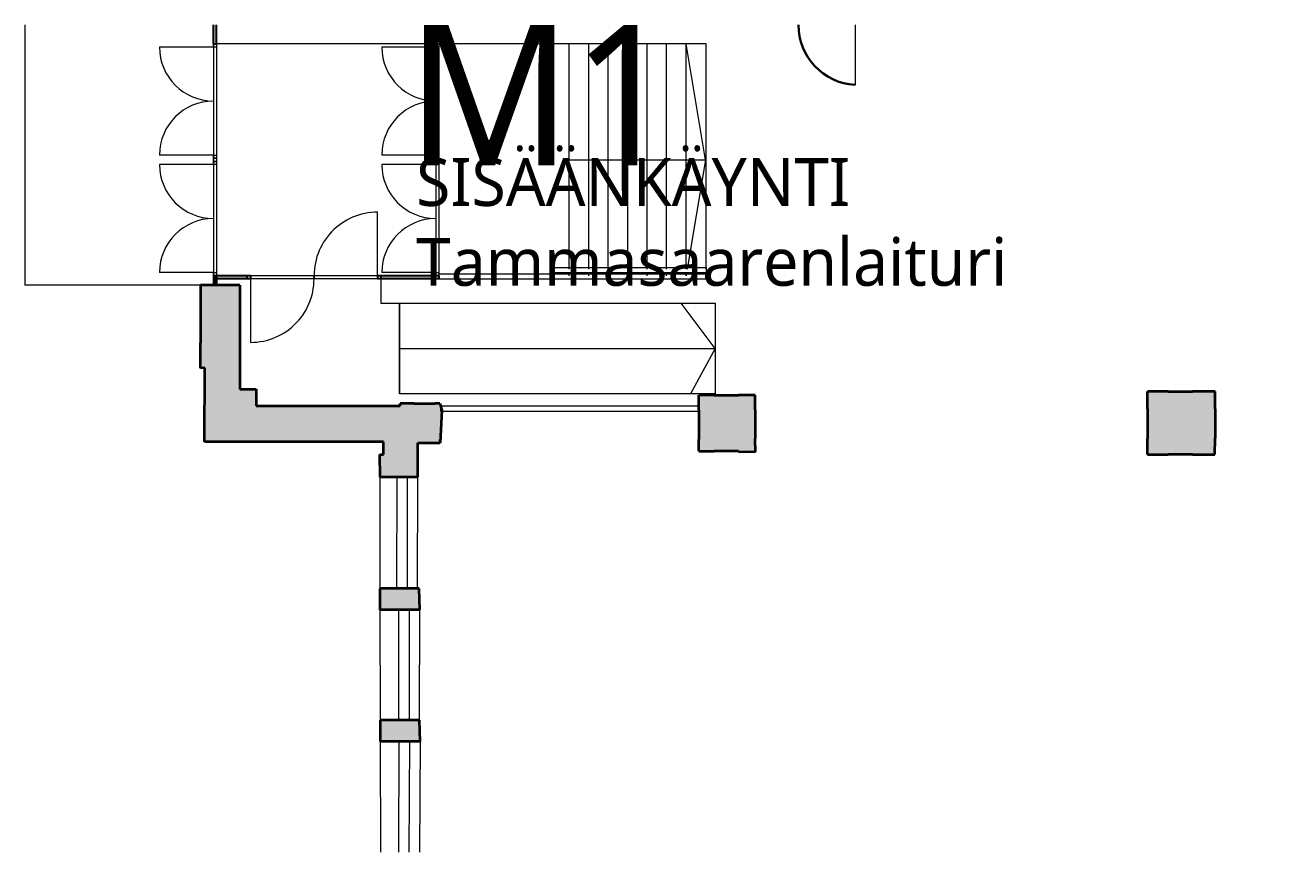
# Model space of a CAD drawing. Header units: millimetres. Extents: x -2569 to 735611, y -420503 to 265310.
# Drawn here: x 307679 to 327153, y 20561 to 33519 of the extents above; entities that cross this region are included whole.
import ezdxf

# ---------------------------------------------------------------- set-up
doc = ezdxf.new("R2010")
doc.units = ezdxf.units.MM
for name, color, linetype, lineweight in [('02 IKKUNAT', 130, 'Continuous', 13), ('02 KAIDE', 6, 'Continuous', 13), ('02 KANTAVA', 24, 'Continuous', 35), ('02 KANTAVA _väri', 2, 'Continuous', 35), ('02 OVET', 5, 'Continuous', 13), ('02 RAMPPI', 140, 'Continuous', 13), ('02 RAPUT_HISSI', 1, 'Continuous', 5), ('02 SEINALINJA', 151, 'Continuous', 13), ('02 VÄLISEINÄ', 21, 'Continuous', 25), ('02 VÄLISEINÄ _väri', 21, 'Continuous', 25), ('03 Rappukirjain Tapahtumatila', 1, 'Continuous', 18)]:
    doc.layers.add(name, color=color, linetype=linetype, lineweight=lineweight)
doc.layers.add('03 TEKSTIT', color=7, linetype='Continuous')
doc.styles.get("Standard").update_dxf_attribs({"font": ''})
doc.styles.get('Standard').set_extended_font_data('Roboto')

msp = doc.modelspace()

# ---------------------------------------------------------------- hatches: boundary and pattern name
at = {"layer": '02 KANTAVA _väri'}
h = msp.add_hatch(color=256, dxfattribs=at)
h.dxf.hatch_style = 1
h.paths.add_polyline_path([(314175, 27589), (313768, 27589), (313551, 27589), (313551, 27552), (311301, 27552), (311301, 27812), (311041, 27812), (311041, 29442), (310430, 29442), (310430, 28540), (310430, 28140), (310495, 28147), (310489, 26986), (313293, 26990), (313293, 26790), (313236, 26790), (313237, 26432), (313829, 26432), (313829, 26971), (314178, 26974), (314205, 27481)])
msp.add_hatch(color=256, dxfattribs=at).paths.add_polyline_path([(319110, 27491), (319110, 27718), (318847, 27718), (318467, 27718), (318227, 27718), (318227, 27490), (318227, 27025), (318227, 26842), (318467, 26839), (318847, 26839), (318847, 26835), (319112, 26833), (319111, 27035)])
h = msp.add_hatch(color=256, dxfattribs=at)
h.paths.add_polyline_path([(333371, 27527), (333370, 27789), (333068, 27789), (332688, 27789), (332372, 27789), (332372, 27524), (332372, 27064), (332372, 26795), (332686, 26792), (333066, 26790), (333373, 26787), (333372, 27067)])
h.paths.add_polyline_path([(340508, 27547), (340505, 27788), (340222, 27788), (339722, 27788), (339440, 27788), (339440, 27544), (339440, 27084), (339440, 26794), (339720, 26793), (340220, 26790), (340518, 26788), (340514, 27087)])
h.paths.add_polyline_path([(347576, 27567), (347576, 27811), (347257, 27811), (346877, 27811), (346569, 27811), (346569, 27564), (346569, 27104), (346569, 26820), (346875, 26817), (347255, 26812), (347575, 26809), (347576, 27107)])
h.paths.add_polyline_path([(326308, 27507), (326309, 27776), (325952, 27776), (325572, 27776), (325248, 27776), (325248, 27504), (325248, 27040), (325248, 26788), (325572, 26789), (325952, 26789), (326306, 26791), (326307, 27044)])
h = msp.add_hatch(color=256, dxfattribs=at)
h.dxf.hatch_style = 1
h.paths.add_polyline_path([(313849, 24692), (313240, 24692), (313241, 24354), (313859, 24354)])
h = msp.add_hatch(color=256, dxfattribs=at)
h.dxf.hatch_style = 1
h.paths.add_polyline_path([(313856, 22629), (313244, 22629), (313245, 22294), (313864, 22294)])
at = {"layer": '02 VÄLISEINÄ _väri'}
h = msp.add_hatch(color=256, dxfattribs=at)
h.dxf.hatch_style = 1
h.paths.add_polyline_path([(310680, 33520), (310630, 33520), (310630, 33220), (310680, 33220)])
h = msp.add_hatch(color=256, dxfattribs=at)
h.dxf.hatch_style = 1
h.paths.add_polyline_path([(310680, 29590), (310630, 29590), (310630, 29442), (310680, 29442)])
h = msp.add_hatch(color=256, dxfattribs=at)
h.dxf.hatch_style = 1
h.paths.add_polyline_path([(311160, 29590), (310680, 29590), (310680, 29590), (310680, 29540), (311160, 29540)])
h = msp.add_hatch(color=256, dxfattribs=at)
h.dxf.hatch_style = 1
h.paths.add_polyline_path([(314160, 29590), (313250, 29590), (313250, 29540), (314159, 29540)])

# ---------------------------------------------------------------- linework, layer by layer
at = {"layer": '02 IKKUNAT', "linetype": 'Continuous'}
for p, q in [((313499, 26433), (313496, 24692)), ((313664, 26433), (313661, 24692)), ((313529, 24354), (313526, 22630)), ((313694, 24354), (313691, 22630)), ((313534, 22295), (313524, 20561)), ((313699, 22295), (313689, 20561))]:
    msp.add_line(p, q, dxfattribs=at)
at = {"layer": '02 KAIDE', "ltscale": 50}
for p, q in [((314160, 29620), (318332, 29620)), ((314160, 29540), (314160, 29620)), ((315900, 29720), (318343, 29720)), ((315900, 29640), (315900, 29720)), ((315900, 29640), (318343, 29640)), ((318332, 29620), (318332, 29540)), ((318343, 29720), (318343, 29640)), ((314160, 29540), (318332, 29540)), ((318227, 27544), (318227, 27464))]:
    msp.add_line(p, q, dxfattribs=at)
at = {"layer": '02 KAIDE'}
for p, q in [((314187, 27464), (314187, 27544)), ((318227, 27544), (314187, 27544)), ((318227, 27464), (314187, 27464))]:
    msp.add_line(p, q, dxfattribs=at)
at = {"layer": '02 KANTAVA'}
for p, q in [((310430, 29442), (310430, 28540)), ((311041, 29442), (310430, 29442)), ((310430, 29442), (310430, 28540)), ((311041, 29442), (310430, 29442)), ((310430, 29442), (310430, 28540)), ((311041, 29442), (310430, 29442)), ((310430, 29442), (310430, 28540)), ((311041, 29442), (310430, 29442)), ((310430, 29442), (310430, 28540)), ((311041, 29442), (310430, 29442)), ((311041, 29442), (311041, 27812)), ((311041, 29442), (311041, 27812)), ((311041, 29442), (311041, 27812)), ((311041, 29442), (311041, 27812)), ((311041, 29442), (311041, 27812)), ((310430, 28140), (310430, 28540)), ((310430, 28140), (310430, 28540)), ((310430, 28140), (310430, 28540)), ((310430, 28140), (310430, 28540)), ((310430, 28140), (310430, 28540)), ((310495, 28147), (310430, 28140)), ((310495, 28147), (310430, 28140)), ((310495, 28147), (310430, 28140)), ((310495, 28147), (310430, 28140)), ((310495, 28147), (310430, 28140)), ((310489, 26986), (310495, 28147)), ((310489, 26986), (310495, 28147)), ((310489, 26986), (310495, 28147)), ((310489, 26986), (310495, 28147)), ((310489, 26986), (310495, 28147)), ((311041, 27812), (311301, 27812)), ((311041, 27812), (311301, 27812)), ((311041, 27812), (311301, 27812)), ((311041, 27812), (311301, 27812)), ((311041, 27812), (311301, 27812)), ((311301, 27812), (311301, 27552)), ((311301, 27812), (311301, 27552)), ((311301, 27812), (311301, 27552)), ((311301, 27812), (311301, 27552)), ((311301, 27812), (311301, 27552)), ((318227, 27490), (318227, 27718)), ((318467, 27718), (318227, 27718)), ((318227, 27490), (318227, 27718)), ((318467, 27718), (318227, 27718)), ((318227, 27490), (318227, 27718)), ((318467, 27718), (318227, 27718)), ((318227, 27490), (318227, 27718)), ((318467, 27718), (318227, 27718)), ((318227, 27490), (318227, 27718)), ((318467, 27718), (318227, 27718)), ((318467, 27718), (318847, 27718)), ((318467, 27718), (318847, 27718)), ((318467, 27718), (318847, 27718)), ((318467, 27718), (318847, 27718)), ((318467, 27718), (318847, 27718)), ((319110, 27718), (318847, 27718)), ((319110, 27718), (318847, 27718)), ((319110, 27718), (318847, 27718)), ((319110, 27718), (318847, 27718)), ((319110, 27718), (318847, 27718)), ((319110, 27491), (319110, 27718)), ((319110, 27491), (319110, 27718)), ((319110, 27491), (319110, 27718)), ((319110, 27491), (319110, 27718)), ((319110, 27491), (319110, 27718)), ((325248, 27504), (325248, 27776)), ((325572, 27776), (325248, 27776)), ((325248, 27504), (325248, 27776)), ((325572, 27776), (325248, 27776)), ((325248, 27504), (325248, 27776)), ((325572, 27776), (325248, 27776)), ((325248, 27504), (325248, 27776)), ((325572, 27776), (325248, 27776)), ((325248, 27504), (325248, 27776)), ((325572, 27776), (325248, 27776)), ((325572, 27776), (325952, 27776)), ((325572, 27776), (325952, 27776)), ((325572, 27776), (325952, 27776)), ((325572, 27776), (325952, 27776)), ((325572, 27776), (325952, 27776)), ((326309, 27776), (325952, 27776)), ((326309, 27776), (325952, 27776)), ((326309, 27776), (325952, 27776)), ((326309, 27776), (325952, 27776)), ((326309, 27776), (325952, 27776)), ((326308, 27507), (326309, 27776)), ((326308, 27507), (326309, 27776)), ((326308, 27507), (326309, 27776)), ((326308, 27507), (326309, 27776)), ((326308, 27507), (326309, 27776)), ((311301, 27552), (313551, 27552)), ((311301, 27552), (313551, 27552)), ((311301, 27552), (313551, 27552)), ((311301, 27552), (313551, 27552)), ((311301, 27552), (313551, 27552)), ((313768, 27589), (313551, 27589)), ((313551, 27552), (313551, 27589)), ((313768, 27589), (313551, 27589)), ((313551, 27552), (313551, 27589)), ((313768, 27589), (313551, 27589)), ((313551, 27552), (313551, 27589)), ((313768, 27589), (313551, 27589)), ((313551, 27552), (313551, 27589)), ((313768, 27589), (313551, 27589)), ((313551, 27552), (313551, 27589)), ((313768, 27589), (314095, 27589)), ((313768, 27589), (314095, 27589)), ((313768, 27589), (314095, 27589)), ((313768, 27589), (314095, 27589)), ((313768, 27589), (314095, 27589)), ((314175, 27589), (314095, 27589)), ((314175, 27589), (314095, 27589)), ((314175, 27589), (314095, 27589)), ((314175, 27589), (314095, 27589)), ((314175, 27589), (314095, 27589)), ((314175, 27589), (314205, 27481)), ((314175, 27589), (314205, 27481)), ((314175, 27589), (314205, 27481)), ((314175, 27589), (314205, 27481)), ((314175, 27589), (314205, 27481)), ((314205, 27481), (314178, 26974)), ((314205, 27481), (314178, 26974)), ((314205, 27481), (314178, 26974)), ((314205, 27481), (314178, 26974)), ((314205, 27481), (314178, 26974)), ((318227, 27490), (318227, 27025)), ((318227, 27490), (318227, 27025)), ((318227, 27490), (318227, 27025)), ((318227, 27490), (318227, 27025)), ((318227, 27490), (318227, 27025)), ((319110, 27491), (319111, 27035)), ((319110, 27491), (319111, 27035)), ((319110, 27491), (319111, 27035)), ((319110, 27491), (319111, 27035)), ((319110, 27491), (319111, 27035)), ((325248, 27504), (325248, 27040)), ((325248, 27504), (325248, 27040)), ((325248, 27504), (325248, 27040)), ((325248, 27504), (325248, 27040)), ((325248, 27504), (325248, 27040)), ((326308, 27507), (326307, 27044)), ((326308, 27507), (326307, 27044)), ((326308, 27507), (326307, 27044)), ((326308, 27507), (326307, 27044)), ((326308, 27507), (326307, 27044)), ((313293, 26990), (310489, 26986)), ((313293, 26990), (310489, 26986)), ((313293, 26990), (310489, 26986)), ((313293, 26990), (310489, 26986)), ((313293, 26990), (310489, 26986)), ((313293, 26790), (313293, 26990)), ((313293, 26790), (313293, 26990)), ((313293, 26790), (313293, 26990)), ((313293, 26790), (313293, 26990)), ((313293, 26790), (313293, 26990)), ((313829, 26971), (314178, 26974)), ((313829, 26971), (314178, 26974)), ((313829, 26971), (314178, 26974)), ((313829, 26971), (314178, 26974)), ((313829, 26971), (314178, 26974)), ((313829, 26432), (313829, 26971)), ((313829, 26432), (313829, 26971)), ((313829, 26432), (313829, 26971)), ((313829, 26432), (313829, 26971)), ((313829, 26432), (313829, 26971)), ((314178, 26974), (314177, 27025)), ((314178, 26974), (314177, 27025)), ((314178, 26974), (314177, 27025)), ((314178, 26974), (314177, 27025)), ((318227, 26842), (318227, 27025)), ((318227, 26842), (318227, 27025)), ((318227, 26842), (318227, 27025)), ((318227, 26842), (318227, 27025)), ((318227, 26842), (318227, 27025)), ((319112, 26833), (319111, 27035)), ((319112, 26833), (319111, 27035)), ((319112, 26833), (319111, 27035)), ((319112, 26833), (319111, 27035)), ((319112, 26833), (319111, 27035)), ((325248, 26788), (325248, 27040)), ((325248, 26788), (325248, 27040)), ((325248, 26788), (325248, 27040)), ((325248, 26788), (325248, 27040)), ((325248, 26788), (325248, 27040)), ((326306, 26791), (326307, 27044)), ((326306, 26791), (326307, 27044)), ((326306, 26791), (326307, 27044)), ((326306, 26791), (326307, 27044)), ((326306, 26791), (326307, 27044)), ((313236, 26790), (313293, 26790)), ((313237, 26432), (313236, 26790)), ((313236, 26790), (313293, 26790)), ((313237, 26432), (313236, 26790)), ((313236, 26790), (313293, 26790)), ((313237, 26432), (313236, 26790)), ((313236, 26790), (313293, 26790)), ((313237, 26432), (313236, 26790)), ((313236, 26790), (313293, 26790)), ((313237, 26432), (313236, 26790)), ((318227, 26842), (318467, 26839)), ((318227, 26842), (318467, 26839)), ((318227, 26842), (318467, 26839)), ((318227, 26842), (318467, 26839)), ((318227, 26842), (318467, 26839)), ((318847, 26839), (318467, 26839)), ((318847, 26835), (318467, 26839)), ((318847, 26835), (318467, 26839)), ((318847, 26835), (318847, 26839)), ((318847, 26835), (319112, 26833)), ((318847, 26835), (319112, 26833)), ((318847, 26835), (319112, 26833)), ((318847, 26835), (319112, 26833)), ((318847, 26835), (319112, 26833)), ((325248, 26788), (325572, 26789)), ((325248, 26788), (325572, 26789)), ((325248, 26788), (325572, 26789)), ((325248, 26788), (325572, 26789)), ((325248, 26788), (325572, 26789)), ((325952, 26789), (325572, 26789)), ((325952, 26789), (325572, 26789)), ((325952, 26789), (325572, 26789)), ((325952, 26789), (325572, 26789)), ((325952, 26789), (325572, 26789)), ((325952, 26789), (326306, 26791)), ((325952, 26789), (326306, 26791)), ((325952, 26789), (326306, 26791)), ((325952, 26789), (326306, 26791)), ((325952, 26789), (326306, 26791)), ((313829, 26432), (313237, 26432)), ((313829, 26432), (313237, 26432)), ((313829, 26432), (313237, 26432)), ((313829, 26432), (313237, 26432)), ((313829, 26432), (313237, 26432)), ((313849, 24692), (313240, 24692)), ((313241, 24354), (313240, 24692)), ((313849, 24692), (313240, 24692)), ((313241, 24354), (313240, 24692)), ((313849, 24692), (313240, 24692)), ((313241, 24354), (313240, 24692)), ((313849, 24692), (313240, 24692)), ((313241, 24354), (313240, 24692)), ((313849, 24692), (313240, 24692)), ((313241, 24354), (313240, 24692)), ((313859, 24354), (313849, 24692)), ((313859, 24354), (313849, 24692)), ((313859, 24354), (313849, 24692)), ((313859, 24354), (313849, 24692)), ((313859, 24354), (313849, 24692)), ((313859, 24354), (313241, 24354)), ((313859, 24354), (313241, 24354)), ((313859, 24354), (313241, 24354)), ((313859, 24354), (313241, 24354)), ((313859, 24354), (313241, 24354)), ((313856, 22629), (313244, 22629)), ((313245, 22294), (313244, 22629)), ((313856, 22629), (313244, 22629)), ((313245, 22294), (313244, 22629)), ((313856, 22629), (313244, 22629)), ((313245, 22294), (313244, 22629)), ((313856, 22629), (313244, 22629)), ((313245, 22294), (313244, 22629)), ((313856, 22629), (313244, 22629)), ((313245, 22294), (313244, 22629)), ((313864, 22294), (313856, 22629)), ((313864, 22294), (313856, 22629)), ((313864, 22294), (313856, 22629)), ((313864, 22294), (313856, 22629)), ((313864, 22294), (313856, 22629)), ((313864, 22294), (313245, 22294)), ((313864, 22294), (313245, 22294)), ((313864, 22294), (313245, 22294)), ((313864, 22294), (313245, 22294)), ((313864, 22294), (313245, 22294))]:
    msp.add_line(p, q, dxfattribs=at)
at = {"layer": '02 OVET'}
for p, q in [((320672, 33520), (320672, 32577)), ((310630, 33220), (310630, 29590)), ((310680, 33220), (310680, 29590)), ((314110, 33220), (314110, 29590)), ((314160, 33220), (314160, 29540))]:
    msp.add_line(p, q, dxfattribs=at)
at = {"layer": '02 OVET', "ltscale": 50}
for p, q in [((310630, 33170), (309785, 33170)), ((310630, 33220), (310680, 33220)), ((310630, 33170), (310630, 33220)), ((310680, 33170), (310630, 33170)), ((310680, 33220), (310680, 33170)), ((314110, 33170), (313265, 33170)), ((314110, 33220), (314160, 33220)), ((314110, 33170), (314110, 33220)), ((314160, 33170), (314110, 33170)), ((314160, 33220), (314160, 33170)), ((310630, 31480), (309785, 31480)), ((310630, 31480), (310680, 31480)), ((310630, 31430), (310630, 31480)), ((310630, 31430), (310680, 31430)), ((310630, 31380), (310630, 31430)), ((310680, 31430), (310630, 31430)), ((310680, 31380), (310630, 31380)), ((310630, 31380), (310680, 31380)), ((310630, 31330), (310630, 31380)), ((310680, 31480), (310680, 31430)), ((310680, 31430), (310680, 31380)), ((310680, 31380), (310680, 31330)), ((314110, 31480), (313265, 31480)), ((314110, 31480), (314160, 31480)), ((314110, 31430), (314110, 31480)), ((314160, 31430), (314110, 31430)), ((314110, 31430), (314160, 31430)), ((314110, 31380), (314110, 31430)), ((314110, 31380), (314160, 31380)), ((314110, 31330), (314110, 31380)), ((314160, 31380), (314110, 31380)), ((314160, 31480), (314160, 31430)), ((314160, 31430), (314160, 31380)), ((314160, 31380), (314160, 31330)), ((310630, 31330), (309785, 31330)), ((310680, 31330), (310630, 31330)), ((314110, 31330), (313265, 31330)), ((314160, 31330), (314110, 31330)), ((313200, 29590), (313200, 30585)), ((310630, 29640), (309785, 29640)), ((310630, 29640), (310680, 29640)), ((310630, 29590), (310630, 29640)), ((310680, 29640), (310680, 29590)), ((314110, 29640), (313265, 29640)), ((314110, 29640), (314160, 29640)), ((314110, 29590), (314110, 29640)), ((314160, 29640), (314160, 29590)), ((313200, 29590), (311210, 29590)), ((311210, 29540), (311210, 29590)), ((313200, 29540), (311210, 29540)), ((311210, 29540), (311210, 28545)), ((312205, 29540), (312205, 29590)), ((313200, 29540), (313200, 29590)), ((313250, 29540), (313250, 29590)), ((314160, 29590), (314110, 29590))]:
    msp.add_line(p, q, dxfattribs=at)
at = {"layer": '02 OVET', "lineweight": 30, "ltscale": 5}
msp.add_arc((320729, 33520), 943, 180, 266.5346, dxfattribs=at)
at = {"layer": '02 OVET', "ltscale": 50}
for centre, radius, start, end in [((310630, 33170), 845, 180, 270), ((314110, 33170), 845, 180, 270), ((310630, 31480), 845, 90, 180), ((314110, 31480), 845, 90, 180), ((310630, 31330), 845, 180, 270), ((314110, 31330), 845, 180, 270), ((313200, 29590), 995, 90, 182.8804), ((310630, 29640), 845, 90, 180), ((314110, 29640), 845, 90, 180), ((311210, 29540), 995, 270, 2.8804)]:
    msp.add_arc(centre, radius, start, end, dxfattribs=at)
at = {"layer": '02 RAMPPI'}
msp.add_line((313250, 29540), (313250, 29160), dxfattribs=at)
at = {"layer": '02 RAMPPI', "ltscale": 50}
for p, q in [((313250, 29160), (318481, 29160)), ((313541, 27739), (313541, 29160)), ((313541, 29160), (313541, 27739)), ((318481, 28449), (317952, 29160)), ((318481, 29160), (318481, 27739)), ((313541, 28449), (318481, 28449)), ((318481, 28449), (318099, 27739)), ((318481, 27739), (313541, 27739))]:
    msp.add_line(p, q, dxfattribs=at)
at = {"layer": '02 RAPUT_HISSI'}
for p, q in [((307679, 33520), (307679, 29442)), ((318343, 33220), (310680, 33220)), ((310630, 29442), (307679, 29442))]:
    msp.add_line(p, q, dxfattribs=at)
at = {"layer": '02 RAPUT_HISSI', "ltscale": 50}
for p, q in [((316200, 29690), (316200, 33220)), ((316504, 29690), (316504, 33220)), ((316809, 29690), (316809, 33220)), ((317114, 29690), (317114, 33220)), ((317418, 29690), (317418, 33220)), ((317723, 29690), (317723, 33220)), ((318027, 29690), (318027, 33220)), ((318332, 31405), (318027, 33220)), ((318343, 29690), (318343, 33220)), ((316200, 31405), (318332, 31405)), ((318332, 31405), (318044, 29690)), ((316200, 29590), (316200, 29640)), ((316504, 29590), (316504, 29640)), ((316809, 29590), (316809, 29640)), ((317114, 29590), (317114, 29640)), ((317418, 29590), (317418, 29640)), ((317723, 29590), (317723, 29640)), ((318036, 29640), (318027, 29590)), ((318027, 29590), (318027, 29640))]:
    msp.add_line(p, q, dxfattribs=at)
at = {"layer": '02 RAPUT_HISSI', "ltscale": 20}
msp.add_line((318217, 27464), (318217, 27459), dxfattribs=at)
at = {"layer": '02 SEINALINJA', "linetype": 'Continuous'}
for p, q in [((313240, 24692), (313237, 26432)), ((313826, 24692), (313829, 26432)), ((313244, 22629), (313241, 24354)), ((313856, 22629), (313859, 24354)), ((313248, 20560), (313245, 22294)), ((313864, 22294), (313854, 20560))]:
    msp.add_line(p, q, dxfattribs=at)
at = {"layer": '02 VÄLISEINÄ', "ltscale": 50}
for p, q in [((310630, 33220), (310630, 33520)), ((310680, 33220), (310680, 33520)), ((310630, 29590), (310630, 29442)), ((310680, 29590), (310630, 29590)), ((310680, 29442), (310630, 29442)), ((311210, 29590), (310680, 29590)), ((310680, 29590), (310680, 29442)), ((311210, 29540), (310680, 29540)), ((311160, 29540), (311160, 29590)), ((314160, 29590), (313200, 29590)), ((314160, 29540), (313200, 29540))]:
    msp.add_line(p, q, dxfattribs=at)
at = {"layer": '02 VÄLISEINÄ'}
for p, q in [((310630, 33220), (310680, 33220)), ((311210, 29590), (311210, 29540)), ((313200, 29590), (313200, 29540)), ((313250, 29590), (313250, 29540)), ((314160, 29590), (314160, 29540))]:
    msp.add_line(p, q, dxfattribs=at)

# ---------------------------------------------------------------- texts
at = {"layer": '03 Rappukirjain Tapahtumatila', "lineweight": 100}
msp.add_text('M1', height=2200, dxfattribs=at).set_placement((313647, 31318))
at = {"layer": '03 TEKSTIT', "insert": (313802, 31432), "char_height": 750, "attachment_point": 1}
msp.add_mtext_dynamic_manual_height_columns('SISÄÄNKÄYNTI\\PTammasaarenlaituri', width=7925.29, gutter_width=5000, heights=[0], dxfattribs=at)

doc.saveas('drawing.dxf')
